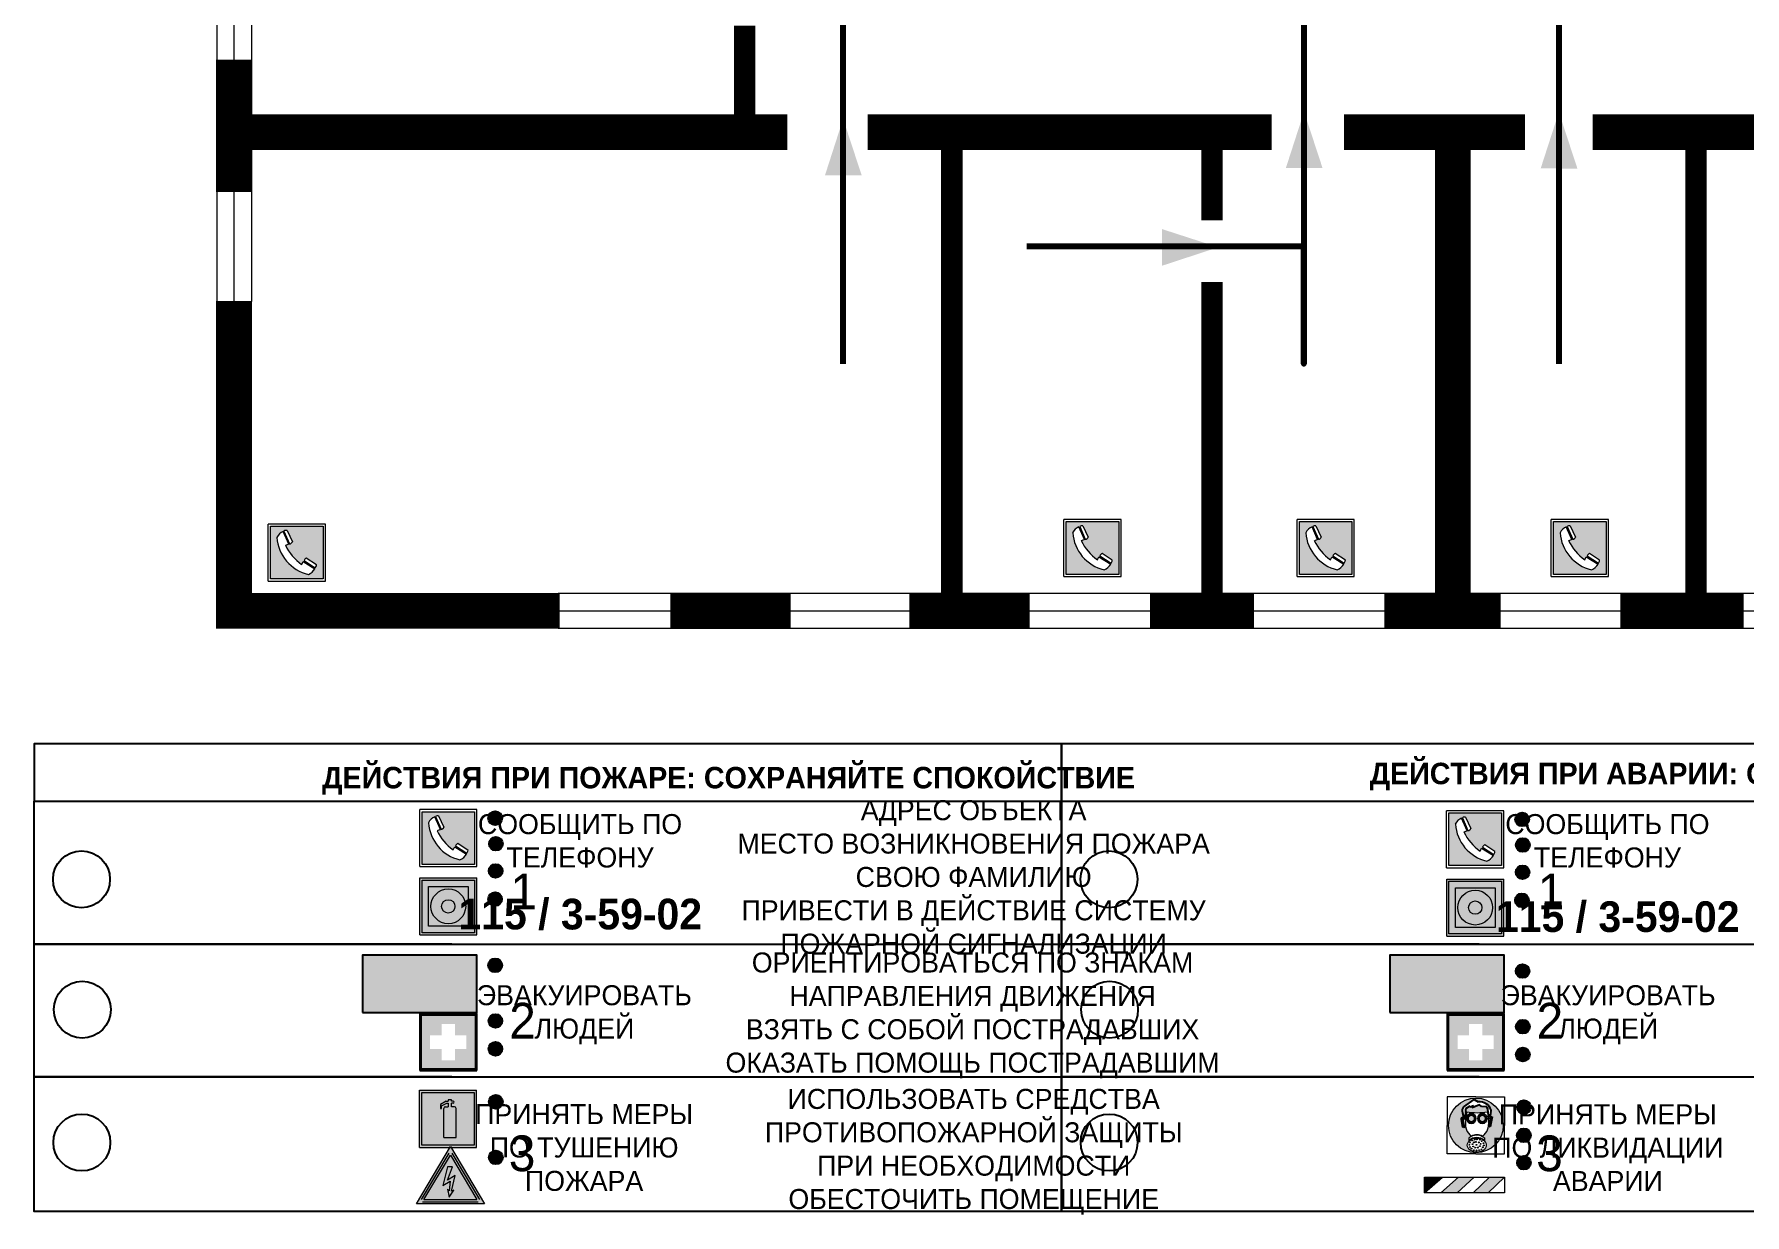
# Model space of a CAD drawing. Header units: millimetres. Extents: x 13114 to 67229, y 22859 to 38520.
# Drawn here: x 22588.7 to 22828.1, y 36372.7 to 36537.8 of the extents above; entities that cross this region are included whole.
import ezdxf

# ---------------------------------------------------------------- set-up
doc = ezdxf.new("R2010")
doc.units = ezdxf.units.MM
doc.layers.add('План_Штампы', color=7, linetype='Continuous')
doc.styles.add('обычный', font='arial.ttf')

# ---------------------------------------------------------------- blocks, each defined once
blk = doc.blocks.new('A$C38D26F80')
h = blk.add_hatch(color=5)
h.dxf.hatch_style = 1
h.paths.add_polyline_path([(-8.77, -4.48, 1), (-0.19, -4.48, 1)])
h.paths.add_polyline_path([(-6.75, -3.58), (-6.75, -3.31), (-6.62, -3.22), (-6.5, -3.22), (-6.42, -3.3), (-6.39, -3.28), (-6.59, -2.23), (-6.59, -2.01), (-6.38, -1.58), (-4.76, -0.4), (-4.13, -0.79, -0.362848), (-2.1, -2.1, -0.201049), (-2.17, -2.48, 0.085434), (-2.26, -3.13), (-1.9, -3.16), (-2.25, -4.7), (-2.4, -4.59), (-2.43, -4.34), (-2.36, -4.34), (-2.14, -3.34), (-2.47, -3.42), (-2.58, -1.95), (-2.77, -1.58), (-3.58, -1.52), (-3.92, -1.26), (-5.05, -1.73), (-4.87, -1.39), (-5.41, -1.6), (-5.41, -1.46), (-6.13, -1.87), (-6.18, -3.5), (-6.56, -3.47), (-6.37, -4.59), (-6.16, -4.43), (-6.16, -4.66), (-6.36, -4.79), (-6.37, -4.8), (-6.51, -4.76)], flags=16)
h.paths.add_polyline_path([(-6.51, -4.76), (-6.36, -4.79), (-6.37, -4.8)], flags=0)
h.paths.add_polyline_path([(-5.92, -2.34, 0.089508), (-2.67, -2.35), (-2.48, -3.88, -0.268602), (-3.4, -6.18, 0.262449), (-5.2, -6.18, -0.268602), (-6.11, -3.88)], flags=16)
edge = h.paths.add_edge_path(flags=16)
edge.add_ellipse((-5.19, -3.41), major_axis=(0, 0.842), ratio=0.848992, start_angle=0, end_angle=360)
edge = h.paths.add_edge_path(flags=0)
edge.add_ellipse((-5.19, -3.39), major_axis=(0, 0.665), ratio=0.853798, start_angle=0, end_angle=360)
edge = h.paths.add_edge_path(flags=0)
edge.add_ellipse((-5.19, -3.4), major_axis=(0, 0.528), ratio=0.864094, start_angle=0, end_angle=360)
edge = h.paths.add_edge_path(flags=16)
edge.add_ellipse((-3.47, -3.4), major_axis=(0, 0.842), ratio=0.848992, start_angle=0, end_angle=360)
h.paths.add_polyline_path([(-3.13, -6.45), (-3.13, -6.84, 0.383174), (-5.57, -6.85), (-5.57, -6.49, -0.369952)], flags=16)
edge = h.paths.add_edge_path(flags=0)
edge.add_ellipse((-3.47, -3.39), major_axis=(0, 0.665), ratio=0.853798, start_angle=0, end_angle=360)
edge = h.paths.add_edge_path(flags=0)
edge.add_ellipse((-3.47, -3.4), major_axis=(0, 0.528), ratio=0.864094, start_angle=0, end_angle=360)
edge = h.paths.add_edge_path(flags=16)
edge.add_ellipse((-4.34, -7.57), major_axis=(-1.48, 0), ratio=0.744955, start_angle=0, end_angle=360)
h.paths.add_polyline_path([(-5.01, -6.85, -1), (-5.15, -6.85, -1)], flags=0)
h.paths.add_polyline_path([(-5.33, -7.14, -1), (-5.47, -7.14, -1)], flags=0)
h.paths.add_polyline_path([(-4.61, -6.71, -1), (-4.74, -6.71, -1)], flags=16)
h.paths.add_polyline_path([(-5.43, -7.51, -1), (-5.57, -7.51, -1)], flags=0)
h.paths.add_polyline_path([(-4.26, -6.67, -1), (-4.4, -6.67, -1)], flags=16)
h.paths.add_polyline_path([(-4.74, -7.14, -1), (-4.88, -7.14, -1)], flags=0)
h.paths.add_polyline_path([(-4.93, -7.43, -1), (-5.07, -7.43, -1)], flags=0)
h.paths.add_polyline_path([(-4.41, -7.07, -1), (-4.54, -7.07, -1)], flags=0)
h.paths.add_polyline_path([(-5.33, -7.87, -1), (-5.46, -7.87, -1)], flags=0)
h.paths.add_polyline_path([(-3.8, -6.71, -1), (-3.94, -6.71, -1)], flags=16)
h.paths.add_polyline_path([(-4.85, -7.78, -1), (-4.98, -7.78, -1)], flags=0)
h.paths.add_polyline_path([(-3.96, -7.14, -1), (-4.1, -7.14, -1)], flags=0)
h.paths.add_polyline_path([(-4.33, -7.53, -1), (-4.47, -7.53, -1)], flags=0)
h.paths.add_polyline_path([(-5.09, -8.12, -1), (-5.23, -8.12, -1)], flags=0)
h.paths.add_polyline_path([(-3.5, -6.94, -1), (-3.64, -6.94, -1)], flags=0)
h.paths.add_polyline_path([(-4.54, -7.97, -1), (-4.68, -7.97, -1)], flags=0)
h.paths.add_polyline_path([(-3.66, -7.39, -1), (-3.8, -7.39, -1)], flags=0)
h.paths.add_polyline_path([(-4.73, -8.35, -1), (-4.86, -8.35, -1)], flags=0)
h.paths.add_polyline_path([(-4.09, -7.96, -1), (-4.23, -7.96, -1)], flags=0)
h.paths.add_polyline_path([(-3.77, -7.74, -1), (-3.91, -7.74, -1)], flags=0)
h.paths.add_polyline_path([(-3.22, -7.27, -1), (-3.35, -7.27, -1)], flags=0)
h.paths.add_polyline_path([(-4.34, -8.4, -1), (-4.47, -8.4, -1)], flags=0)
h.paths.add_polyline_path([(-3.16, -7.61, -1), (-3.3, -7.61, -1)], flags=0)
h.paths.add_polyline_path([(-3.9, -8.35, -1), (-4.04, -8.35, -1)], flags=0)
h.paths.add_polyline_path([(-3.32, -7.91, -1), (-3.46, -7.91, -1)], flags=0)
h.paths.add_polyline_path([(-3.55, -8.23, -1), (-3.69, -8.23, -1)], flags=0)
at = {"color": 5, "lineweight": 5}
for p, q in [((-4.48, 0), (-8.96, 0)), ((-8.96, 0), (-8.96, -4.48)), ((-4.48, 0), (0, 0)), ((0, 0), (0, -4.48)), ((-6.59, -2.01), (-6.38, -1.58)), ((-6.59, -2.23), (-6.59, -2.01)), ((-6.39, -3.28), (-6.59, -2.23)), ((-6.38, -1.58), (-4.76, -0.4)), ((-6.13, -1.87), (-6.18, -3.5)), ((-5.41, -1.46), (-6.13, -1.87)), ((-5.92, -2.34), (-6.11, -3.88)), ((-4.87, -1.39), (-5.41, -1.6)), ((-5.41, -1.6), (-5.41, -1.46)), ((-3.92, -1.26), (-5.05, -1.73)), ((-5.05, -1.73), (-4.87, -1.39)), ((-4.76, -0.4), (-4.13, -0.79)), ((-3.58, -1.52), (-3.92, -1.26)), ((-2.77, -1.58), (-3.58, -1.52)), ((-2.58, -1.95), (-2.77, -1.58)), ((-2.67, -2.34), (-2.48, -3.88)), ((-2.47, -3.42), (-2.58, -1.95)), ((-8.96, -8.96), (-8.96, -4.48)), ((-6.75, -3.31), (-6.62, -3.22)), ((-6.75, -3.58), (-6.75, -3.31)), ((-6.51, -4.76), (-6.75, -3.58)), ((-6.62, -3.22), (-6.5, -3.22)), ((-6.18, -3.5), (-6.56, -3.47)), ((-6.56, -3.47), (-6.37, -4.59)), ((-6.37, -4.8), (-6.51, -4.76)), ((-6.5, -3.22), (-6.42, -3.3)), ((-6.42, -3.3), (-6.39, -3.28)), ((-6.37, -4.59), (-6.16, -4.43)), ((-6.16, -4.66), (-6.37, -4.8)), ((-6.16, -4.43), (-6.16, -4.66)), ((-2.14, -3.34), (-2.47, -3.42)), ((-2.43, -4.34), (-2.4, -4.59)), ((-2.43, -4.34), (-2.36, -4.34)), ((-2.4, -4.59), (-2.25, -4.7)), ((-2.36, -4.34), (-2.14, -3.34)), ((-1.9, -3.16), (-2.26, -3.13)), ((-2.25, -4.7), (-1.9, -3.16)), ((0, -8.96), (0, -4.48)), ((-5.57, -6.49), (-5.57, -6.85)), ((-3.13, -6.45), (-3.13, -6.84)), ((-4.48, -8.96), (-8.96, -8.96)), ((-4.48, -8.96), (0, -8.96))]:
    blk.add_line(p, q, dxfattribs=at)
at = {"color": 5}
for p, q in [((-6.59, -2.01), (-6.38, -1.58)), ((-6.59, -2.23), (-6.59, -2.01)), ((-6.39, -3.28), (-6.59, -2.23)), ((-6.38, -1.58), (-4.76, -0.4)), ((-6.13, -1.87), (-6.18, -3.5)), ((-5.41, -1.46), (-6.13, -1.87)), ((-4.87, -1.39), (-5.41, -1.6)), ((-5.41, -1.6), (-5.41, -1.46)), ((-3.92, -1.26), (-5.05, -1.73)), ((-5.05, -1.73), (-4.87, -1.39)), ((-4.76, -0.4), (-4.13, -0.79)), ((-3.58, -1.52), (-3.92, -1.26)), ((-2.77, -1.58), (-3.58, -1.52)), ((-2.58, -1.95), (-2.77, -1.58)), ((-2.47, -3.42), (-2.58, -1.95)), ((-6.75, -3.31), (-6.62, -3.22)), ((-6.75, -3.58), (-6.75, -3.31)), ((-6.51, -4.76), (-6.75, -3.58)), ((-6.62, -3.22), (-6.5, -3.22)), ((-6.18, -3.5), (-6.56, -3.47)), ((-6.56, -3.47), (-6.37, -4.59)), ((-6.37, -4.8), (-6.51, -4.76)), ((-6.36, -4.79), (-6.51, -4.76)), ((-6.5, -3.22), (-6.42, -3.3)), ((-6.42, -3.3), (-6.39, -3.28)), ((-6.37, -4.59), (-6.16, -4.43)), ((-6.16, -4.66), (-6.37, -4.8)), ((-6.16, -4.66), (-6.36, -4.79)), ((-6.16, -4.43), (-6.16, -4.66)), ((-2.14, -3.34), (-2.47, -3.42)), ((-2.4, -4.59), (-2.43, -4.34)), ((-2.43, -4.34), (-2.36, -4.34)), ((-2.25, -4.7), (-2.4, -4.59)), ((-2.36, -4.34), (-2.14, -3.34)), ((-2.26, -3.13), (-1.9, -3.16)), ((-1.9, -3.16), (-2.25, -4.7))]:
    blk.add_line(p, q, dxfattribs=at)
at = {"color": 5, "lineweight": 5}
for centre, radius in [((-4.48, -4.48), 4.29), ((-5.5, -7.51), 0.0678), ((-5.4, -7.14), 0.0678), ((-5.4, -7.87), 0.0678), ((-5.08, -6.85), 0.0678), ((-5, -7.43), 0.0678), ((-4.91, -7.78), 0.0678), ((-4.81, -7.14), 0.0678), ((-4.67, -6.71), 0.0678), ((-4.61, -7.97), 0.0678), ((-4.47, -7.07), 0.0678), ((-4.4, -7.53), 0.0678), ((-4.33, -6.67), 0.0678), ((-4.16, -7.96), 0.0678), ((-4.03, -7.14), 0.0678), ((-3.87, -6.71), 0.0678), ((-3.84, -7.74), 0.0678), ((-3.73, -7.39), 0.0678), ((-3.57, -6.94), 0.0678), ((-3.39, -7.91), 0.0678), ((-3.28, -7.27), 0.0678), ((-3.23, -7.61), 0.0678), ((-5.16, -8.12), 0.0678), ((-4.79, -8.35), 0.0678), ((-4.4, -8.4), 0.0678), ((-3.97, -8.35), 0.0678), ((-3.62, -8.23), 0.0678)]:
    blk.add_circle(centre, radius, dxfattribs=at)
for centre, radius, start, end in [((-4.28, 6.66), 9.15, 259.6987, 280.1569), ((-0.47, -3.05), 1.79, 161.5846, 182.4584), ((-2.6, -2.2), 0.513, 326.4781, 11.7739), ((-3.66, -4.24), 2.47, 171.573, 231.7124), ((-4.93, -4.24), 2.47, 308.2876, 8.427), ((-4.33, -7.88), 1.87, 50.358, 131.5662), ((-4.34, -8.2), 1.82, 48.4943, 132.3565), ((-4.3, -7.78), 1.83, 60.5889, 119.4111)]:
    blk.add_arc(centre, radius, start, end, dxfattribs=at)
at = {"color": 5}
for centre, radius, start, end in [((-3.89, -2.66), 1.88, 17.387, 97.1599), ((-0.35, -3.07), 1.91, 162.2553, 181.7878), ((-2.6, -2.2), 0.511, 326.3906, 11.8614)]:
    blk.add_arc(centre, radius, start, end, dxfattribs=at)
at = {"color": 5, "lineweight": 5}
for centre, major_axis, ratio in [((-5.19, -3.41), (0, 0.842), 0.848992), ((-3.47, -3.4), (0, 0.842), 0.848992), ((-5.19, -3.39), (0, 0.665), 0.853798), ((-5.19, -3.4), (0, 0.528), 0.864094), ((-3.47, -3.39), (0, 0.665), 0.853798), ((-3.47, -3.4), (0, 0.528), 0.864094), ((-4.34, -7.57), (-1.48, 0), 0.744955)]:
    blk.add_ellipse(centre, major_axis=major_axis, ratio=ratio, dxfattribs=at)
blk = doc.blocks.new('A$C47DD6509')
at = {"lineweight": 5}
for points in [[(-8.69, 0), (-11.19, 0), (-11.19, -2.22)], [(-4.22, 0), (-6.45, 0), (-8.91, -2.22), (-6.61, -2.22)], [(0, 0), (-2.09, 0), (-4.36, -2.22), (-2.29, -2.22)]]:
    blk.add_hatch(color=242, dxfattribs=at).paths.add_polyline_path(points)
at = {"color": 242, "lineweight": 5}
for p, q in [((-11.19, -2.22), (-8.69, 0)), ((-11.19, -2.22), (-11.19, 0)), ((-11.19, 0), (-8.69, 0)), ((-11.19, 0), (0, 0)), ((-8.91, -2.22), (-6.45, 0)), ((-6.61, -2.22), (-4.22, 0)), ((-4.36, -2.22), (-2.09, 0)), ((-2.29, -2.22), (0, 0)), ((0, 0), (0, -2.22)), ((0, -2.22), (-11.19, -2.22))]:
    blk.add_line(p, q, dxfattribs=at)
blk = doc.blocks.new('A$C3E6D3DDE')
at = {"lineweight": 5}
h = blk.add_hatch(color=40, dxfattribs=at)
h.paths.add_polyline_path([(24.1, 1.45), (16.46, -11.35), (31.74, -11.35)])
h.paths.add_polyline_path([(24.09, -0.46), (30.03, -10.41), (18.14, -10.41)], flags=16)
h.paths.add_polyline_path([(24.54, -3.08), (23.41, -6.02), (25.13, -5.01), (24.33, -8.5), (24.82, -8.27), (23.79, -9.86), (23.4, -8.04), (23.8, -8.43), (24.04, -6.29), (22.39, -7.25), (23.44, -3.08)], flags=0)
h = blk.add_hatch(color=256, dxfattribs=at)
h.paths.add_polyline_path([(24.37, 0.03, 0.567511), (23.82, 0.03), (17.59, -10.4, 0.582454), (17.86, -10.88), (30.32, -10.88, 0.582149), (30.6, -10.4)])
h.paths.add_polyline_path([(24.09, -0.46), (18.14, -10.41), (30.03, -10.41)], flags=16)
h.paths.add_polyline_path([(24.54, -3.08), (23.41, -6.02), (25.13, -5.01), (24.33, -8.5), (24.82, -8.27), (23.79, -9.86), (23.4, -8.04), (23.8, -8.43), (24.04, -6.29), (22.39, -7.25), (23.44, -3.08)], flags=0)
h = blk.add_hatch(color=40, dxfattribs=at)
h.paths.add_polyline_path([(24.09, -0.46), (18.14, -10.41), (30.03, -10.41)])
h.paths.add_polyline_path([(24.82, -8.27), (23.79, -9.86), (23.4, -8.04), (23.8, -8.43), (24.04, -6.29), (22.39, -7.25), (23.44, -3.08), (24.54, -3.08), (23.41, -6.02), (25.13, -5.01), (24.33, -8.5)], flags=16)
at = {"color": 40, "lineweight": 5}
for p, q in [((16.46, -11.35), (24.1, 1.45)), ((24.1, 1.45), (31.74, -11.35))]:
    blk.add_line(p, q, dxfattribs=at)
at = {"lineweight": 5}
for p, q in [((17.59, -10.4), (23.82, 0.03)), ((24.37, 0.03), (30.6, -10.4)), ((18.14, -10.41), (24.09, -0.46)), ((23.44, -3.08), (22.39, -7.25)), ((23.41, -6.02), (24.54, -3.08)), ((24.54, -3.08), (23.44, -3.08)), ((24.09, -0.46), (30.03, -10.41)), ((22.39, -7.25), (24.04, -6.29)), ((25.13, -5.01), (23.41, -6.02)), ((24.04, -6.29), (23.8, -8.43)), ((24.33, -8.5), (25.13, -5.01)), ((17.86, -10.88), (30.32, -10.88)), ((18.14, -10.41), (30.03, -10.41)), ((23.8, -8.43), (23.4, -8.04)), ((23.4, -8.04), (23.79, -9.86)), ((23.79, -9.86), (24.82, -8.27)), ((24.82, -8.27), (24.33, -8.5))]:
    blk.add_line(p, q, dxfattribs=at)
at = {"color": 50, "lineweight": 5}
blk.add_line((31.74, -11.35), (16.46, -11.35), dxfattribs=at)
blk = doc.blocks.new('A$C456E1F9C')
at = {"lineweight": 5}
h = blk.add_hatch(color=242, dxfattribs=at)
h.paths.add_polyline_path([(0.51, -1.47), (0.51, -13.26), (12.29, -13.26), (12.29, -1.47)])
h.paths.add_polyline_path([(5.42, -4.95, -0.254479), (4.78, -5.4), (3.52, -2.53, -0.209735), (4.23, -2.4)], flags=16)
h.paths.add_polyline_path([(8.53, -8.6), (10.87, -10.17), (10.54, -10.76), (8.03, -9.13, -0.192251)], flags=16)
h.paths.add_polyline_path([(4.61, -5.49, 0.005518), (3.87, -5.72, 0.128647), (7.49, -10.01, 0.00809), (7.83, -9.33), (10.47, -10.97, -0.16736), (8.99, -12.25, -0.327862), (1.95, -3.95, -0.166952), (3.36, -2.62)], flags=16)
at = {"color": 242, "lineweight": 5}
for p, q in [((0, -13.77), (0, -0.97)), ((12.8, -0.97), (0, -0.97)), ((4.61, -5.49), (3.36, -2.62)), ((3.52, -2.53), (4.78, -5.4)), ((4.23, -2.4), (5.42, -4.95)), ((12.8, -13.77), (12.8, -0.97)), ((7.83, -9.33), (10.47, -10.97)), ((8.03, -9.13), (10.54, -10.76)), ((10.81, -10.12), (8.53, -8.6)), ((10.54, -10.76), (10.8, -10.3)), ((10.8, -10.3), (10.81, -10.12)), ((0, -13.77), (12.8, -13.77))]:
    blk.add_line(p, q, dxfattribs=at)
blk.add_lwpolyline([(0.51, -1.47), (12.29, -1.47), (12.29, -13.26), (0.51, -13.26)], close=True, dxfattribs=at)
for centre, radius, start, end in [((4.59, -5.34), 2.99, 114.2845, 152.1974), ((4.02, -3.27), 0.891, 76.3284, 123.7092), ((11.12, -3.31), 9.19, 183.9915, 256.6009), ((14.98, -39.1), 35.17, 107.1487, 108.4135), ((13.86, -0.94), 11.08, 205.5536, 234.8762), ((4.68, -4.59), 0.824, 276.9621, 334.0723), ((-13.31, 0.8), 23.44, 332.5487, 334.4027), ((8.94, -9.5), 0.989, 114.4092, 157.9388), ((7.87, -9.46), 3, 291.9291, 329.9329)]:
    blk.add_arc(centre, radius, start, end, dxfattribs=at)
blk = doc.blocks.new('A$C54414219')
at = {"true_color": 0xffffff}
h = blk.add_hatch(color=7, dxfattribs=at)
h.paths.add_polyline_path([(2.39, -9.45), (2.39, -18.3), (11.23, -18.3), (11.23, -9.45)], flags=0)
h.paths.add_polyline_path([(10.71, -13.87, -1), (2.92, -13.87, -1)], flags=0)
h.paths.add_polyline_path([(8.3, -13.87, -1), (5.33, -13.87, -1)], flags=0)
h.paths.add_polyline_path([(0.41, -7.47), (0.41, -20.27), (13.21, -20.27), (13.21, -7.47)])
h.paths.add_polyline_path([(0.92, -19.77), (12.71, -19.77), (12.71, -7.98), (0.92, -7.98)], flags=16)
h.paths.add_polyline_path([(11.23, -9.45), (11.23, -18.3), (2.39, -18.3), (2.39, -9.45)], flags=0)
at = {"lineweight": 5}
h = blk.add_hatch(color=242, dxfattribs=at)
h.paths.add_polyline_path([(12.71, -7.98), (0.92, -7.98), (0.92, -19.77), (12.71, -19.77)])
h.paths.add_polyline_path([(11.23, -18.3), (2.39, -18.3), (2.39, -9.45), (11.23, -9.45)], flags=16)
h.paths.add_polyline_path([(10.71, -13.87, -1), (2.92, -13.87, -1)], flags=0)
h.paths.add_polyline_path([(8.3, -13.87, -1), (5.33, -13.87, -1)], flags=0)
at = {"true_color": 0xffffff}
h = blk.add_hatch(color=7, dxfattribs=at)
h.paths.add_polyline_path([(2.39, -9.45), (2.39, -18.3), (11.23, -18.3), (11.23, -9.45)])
h.paths.add_polyline_path([(10.71, -13.87, -1), (2.92, -13.87, -1)], flags=16)
h.paths.add_polyline_path([(8.3, -13.87, -1), (5.33, -13.87, -1)], flags=0)
at = {"lineweight": 5}
h = blk.add_hatch(color=242, dxfattribs=at)
h.paths.add_polyline_path([(2.92, -13.87, 1), (10.71, -13.87, 1)])
h.paths.add_polyline_path([(8.3, -13.87, -1), (5.33, -13.87, -1)], flags=16)
at = {"color": 242, "lineweight": 5}
for p, q in [((0.41, -20.27), (0.41, -7.47)), ((0.41, -7.47), (13.21, -7.47)), ((0.41, -7.47), (13.21, -7.47)), ((13.21, -20.27), (13.21, -7.47)), ((0.41, -20.27), (13.21, -20.27))]:
    blk.add_line(p, q, dxfattribs=at)
for points in [[(0.92, -7.98), (12.71, -7.98), (12.71, -19.77), (0.92, -19.77)], [(2.39, -9.45), (11.23, -9.45), (11.23, -18.3), (2.39, -18.3)]]:
    blk.add_lwpolyline(points, close=True, dxfattribs=at)
for radius in [3.89, 1.49]:
    blk.add_circle((6.81, -13.87), radius, dxfattribs=at)
blk = doc.blocks.new('A$C32E8229D')
at = {"true_color": 0xffffff}
blk.add_hatch(color=7, dxfattribs=at).paths.add_polyline_path([(0, 0), (0, -8), (16, -8), (16, 0)])
h = blk.add_hatch(color=126)
h.paths.add_polyline_path([(0.2, -0.2), (15.8, -0.2), (15.8, -7.8), (0.2, -7.8)])
h.paths.add_polyline_path([(13.49, -2.05), (12.08, -2.05), (11.37, -2.63, 0.162397), (11.29, -2.84), (11.29, -3.63), (10.35, -3.63), (10.35, -4.05), (11.68, -4.05), (11.68, -3.48), (12.26, -4.28), (11.29, -5.1), (11.29, -6.78), (11.85, -6.78), (11.85, -5.44), (12.8, -4.64), (12.8, -5.94), (14.46, -5.94), (14.46, -5.39), (13.45, -5.39), (13.45, -3.97), (12.46, -2.59), (13.15, -2.59), (13.69, -3.34), (14.18, -3)], flags=16)
h.paths.add_polyline_path([(10.74, -1.82, 1), (11.8, -1.82, 1)], flags=16)
h.paths.add_polyline_path([(9.39, -3.59), (5.99, -3.59), (6.56, -3.03), (5.91, -3.03), (5.1, -3.83), (5.91, -4.64), (6.56, -4.64), (5.99, -4.09), (9.39, -4.09)], flags=16)
h.paths.add_polyline_path([(4.29, -1.08), (1.72, -1.08), (1.72, -6.6), (4.29, -6.6)], flags=16)
at = {"color": 126}
blk.add_lwpolyline([(16, -8), (0, -8), (0, 0), (16, 0)], close=True, dxfattribs=at)
blk = doc.blocks.new('A$C18900ED3')
h = blk.add_hatch(color=126)
h.paths.add_polyline_path([(-0.18, -0.18), (-7.02, -0.18), (-7.02, -7.02), (-0.18, -7.02)])
h.paths.add_polyline_path([(-5.89, -4.46), (-5.89, -2.77), (-4.46, -2.77), (-4.46, -1.31), (-2.77, -1.31), (-2.77, -2.77), (-1.33, -2.77), (-1.33, -4.46), (-2.77, -4.46), (-2.77, -5.89), (-4.46, -5.89), (-4.46, -4.46)], flags=16)
at = {"color": 126}
for p, q in [((-7.2, 0), (-7.2, -7.2)), ((0, 0), (-7.2, 0)), ((0, -7.2), (0, 0)), ((-7.02, -7.02), (-7.02, -0.18)), ((-7.02, -0.18), (-0.18, -0.18)), ((-0.18, -0.18), (-0.18, -7.02)), ((-7.2, -7.2), (0, -7.2)), ((-0.18, -7.02), (-7.02, -7.02))]:
    blk.add_line(p, q, dxfattribs=at)
blk = doc.blocks.new('A$C3AD82952')
at = {"true_color": 0xf5f5ff}
h = blk.add_hatch(color=7, dxfattribs=at)
h.dxf.hatch_style = 1
h.paths.add_polyline_path([(8.21, 8.73, 0.414214), (7.89, 9.05), (7.22, 9.05), (7.22, 9.92), (7.59, 9.92, 1), (7.57, 10.36), (7.22, 10.36), (7.22, 10.6), (6.43, 10.6), (6.43, 10.36), (6.01, 10.36), (4.74, 9.59), (4.74, 8.69), (4.98, 8.73), (4.98, 9.26), (6.12, 9.91), (6.43, 9.91), (6.43, 9.05), (5.76, 9.05, 0.414214), (5.44, 8.73), (5.44, 2.2), (8.21, 2.2)], flags=0)
h.paths.add_polyline_path([(12.8, 12.8), (0, 12.8), (0, 0), (12.8, 0)])
h.paths.add_polyline_path([(0.51, 12.29), (12.29, 12.29), (12.29, 0.51), (0.51, 0.51)], flags=16)
h.paths.add_polyline_path([(4.74, 9.59), (6.01, 10.36), (6.43, 10.36), (6.43, 10.6), (7.22, 10.6), (7.22, 10.36), (7.59, 10.36, -0.94586), (7.59, 9.92), (7.22, 9.92), (7.22, 9.05), (7.89, 9.05, -0.414214), (8.21, 8.73), (8.21, 2.2), (5.44, 2.2), (5.44, 8.73, -0.414214), (5.76, 9.05), (6.43, 9.05), (6.43, 9.91), (6.12, 9.91), (4.98, 9.26), (4.98, 8.73), (4.74, 8.69)], flags=0)
h = blk.add_hatch(color=242)
h.dxf.hatch_style = 1
h.paths.add_polyline_path([(12.29, 12.29), (0.51, 12.29), (0.51, 0.51), (12.29, 0.51)])
h.paths.add_polyline_path([(4.74, 8.69), (4.74, 9.59), (6.01, 10.36), (6.43, 10.36), (6.43, 10.6), (7.22, 10.6), (7.22, 10.36), (7.59, 10.36, -0.94586), (7.59, 9.92), (7.22, 9.92), (7.22, 9.05), (7.89, 9.05, -0.414214), (8.21, 8.73), (8.21, 2.2), (5.44, 2.2), (5.44, 8.73, -0.414214), (5.76, 9.05), (6.43, 9.05), (6.43, 9.91), (6.12, 9.91), (4.98, 9.26), (4.98, 8.73)], flags=16)
h = blk.add_hatch(color=7, dxfattribs=at)
h.dxf.hatch_style = 1
h.paths.add_polyline_path([(8.21, 8.73, 0.414214), (7.89, 9.05), (7.22, 9.05), (7.22, 9.92), (7.59, 9.92, 1), (7.57, 10.36), (7.22, 10.36), (7.22, 10.6), (6.43, 10.6), (6.43, 10.36), (6.01, 10.36), (4.74, 9.59), (4.74, 8.69), (4.98, 8.73), (4.98, 9.26), (6.12, 9.91), (6.43, 9.91), (6.43, 9.05), (5.76, 9.05, 0.414214), (5.44, 8.73), (5.44, 2.2), (8.21, 2.2)])
at = {"color": 242, "lineweight": 5}
for p, q in [((0, 0), (0, 12.8)), ((0, 12.8), (12.8, 12.8)), ((12.8, 0), (12.8, 12.8)), ((6.01, 10.36), (4.74, 9.59)), ((4.74, 9.59), (4.74, 8.69)), ((4.74, 8.69), (4.98, 8.73)), ((4.98, 9.26), (6.12, 9.91)), ((4.98, 8.73), (4.98, 9.26)), ((5.44, 2.2), (5.44, 8.73)), ((5.76, 9.05), (6.43, 9.05)), ((6.01, 10.36), (6.43, 10.36)), ((6.12, 9.91), (6.43, 9.91)), ((7.22, 10.6), (6.43, 10.6)), ((6.43, 10.6), (6.43, 10.36)), ((6.43, 9.91), (6.43, 9.05)), ((7.22, 10.36), (7.22, 10.6)), ((7.59, 10.36), (7.22, 10.36)), ((7.22, 9.05), (7.22, 9.92)), ((7.59, 9.92), (7.22, 9.92)), ((7.89, 9.05), (7.22, 9.05)), ((8.21, 2.2), (8.21, 8.73)), ((0, 0), (12.8, 0)), ((5.44, 2.2), (8.21, 2.2))]:
    blk.add_line(p, q, dxfattribs=at)
blk.add_lwpolyline([(0.51, 12.29), (12.29, 12.29), (12.29, 0.51), (0.51, 0.51)], close=True, dxfattribs=at)
for centre, radius, start, end in [((5.76, 8.73), 0.32, 90, 180), ((7.58, 10.14), 0.223, 273.1875, 86.8125), ((7.89, 8.73), 0.32, 0, 90)]:
    blk.add_arc(centre, radius, start, end, dxfattribs=at)

msp = doc.modelspace()

# ---------------------------------------------------------------- hatches: boundary and pattern name
at = {"lineweight": 0}
h = msp.add_hatch(color=256, dxfattribs=at)
h.dxf.hatch_style = 1
h.paths.add_polyline_path([(22652.28, 36428.16, 1), (22654.21, 36428.16, 1)])
h = msp.add_hatch(color=256, dxfattribs=at)
h.dxf.hatch_style = 1
h.paths.add_polyline_path([(22795.98, 36427.98, 1), (22797.92, 36427.98, 1)])
h = msp.add_hatch(color=256, dxfattribs=at)
h.dxf.hatch_style = 1
h.paths.add_polyline_path([(22652.39, 36424.58, 1), (22654.32, 36424.58, 1)])
h = msp.add_hatch(color=256, dxfattribs=at)
h.dxf.hatch_style = 1
h.paths.add_polyline_path([(22796.09, 36424.4, 1), (22798.02, 36424.4, 1)])
h = msp.add_hatch(color=256, dxfattribs=at)
h.dxf.hatch_style = 1
h.paths.add_polyline_path([(22652.35, 36420.77, 1), (22654.28, 36420.77, 1)])
h = msp.add_hatch(color=256, dxfattribs=at)
h.dxf.hatch_style = 1
h.paths.add_polyline_path([(22796.05, 36420.59, 1), (22797.98, 36420.59, 1)])
h = msp.add_hatch(color=256, dxfattribs=at)
h.dxf.hatch_style = 1
h.paths.add_polyline_path([(22652.27, 36416.84, 1), (22654.2, 36416.84, 1)])
h = msp.add_hatch(color=256, dxfattribs=at)
h.dxf.hatch_style = 1
h.paths.add_polyline_path([(22795.97, 36416.66, 1), (22797.9, 36416.66, 1)])
h = msp.add_hatch(color=256, dxfattribs=at)
h.dxf.hatch_style = 1
h.paths.add_polyline_path([(22652.28, 36407.57, 1), (22654.21, 36407.57, 1)])
h = msp.add_hatch(color=256, dxfattribs=at)
h.dxf.hatch_style = 1
h.paths.add_polyline_path([(22796.05, 36406.77, 1), (22797.98, 36406.77, 1)])
h = msp.add_hatch(color=256, dxfattribs=at)
h.dxf.hatch_style = 1
h.paths.add_polyline_path([(22652.32, 36399.79, 1), (22654.25, 36399.79, 1)])
h = msp.add_hatch(color=256, dxfattribs=at)
h.dxf.hatch_style = 1
h.paths.add_polyline_path([(22796.09, 36398.99, 1), (22798.02, 36398.99, 1)])
h = msp.add_hatch(color=256, dxfattribs=at)
h.dxf.hatch_style = 1
h.paths.add_polyline_path([(22652.31, 36395.89, 1), (22654.24, 36395.89, 1)])
h = msp.add_hatch(color=256, dxfattribs=at)
h.dxf.hatch_style = 1
h.paths.add_polyline_path([(22796.08, 36395.09, 1), (22798.02, 36395.09, 1)])
h = msp.add_hatch(color=256, dxfattribs=at)
h.dxf.hatch_style = 1
h.paths.add_polyline_path([(22652.37, 36388.47, 1), (22654.3, 36388.47, 1)])
h = msp.add_hatch(color=256, dxfattribs=at)
h.dxf.hatch_style = 1
h.paths.add_polyline_path([(22796.24, 36387.73, 1), (22798.18, 36387.73, 1)])
h = msp.add_hatch(color=256, dxfattribs=at)
h.dxf.hatch_style = 1
h.paths.add_polyline_path([(22796.24, 36383.79, 1), (22798.17, 36383.79, 1)])
h = msp.add_hatch(color=256, dxfattribs=at)
h.dxf.hatch_style = 1
h.paths.add_polyline_path([(22652.37, 36380.7, 1), (22654.31, 36380.7, 1)])
h = msp.add_hatch(color=256, dxfattribs=at)
h.dxf.hatch_style = 1
h.paths.add_polyline_path([(22796.24, 36379.96, 1), (22798.17, 36379.96, 1)])

# ---------------------------------------------------------------- linework, layer by layer
for points in [[(22614.33, 36500.35), (22614.33, 36606.54)], [(22616.7, 36500.51), (22616.7, 36606.7)], [(22619.17, 36500.42), (22619.17, 36606.61)], [(22662.08, 36459.62), (23103.08, 36459.62)], [(22662.29, 36457.16), (23103.29, 36457.16)], [(22662.08, 36454.71), (23103.08, 36454.71)]]:
    msp.add_lwpolyline(points, dxfattribs=at)
at = {"color": 126, "lineweight": 100, "true_color": 0x008754}
for points in [[(22707.7, 36600.17), (22707.7, 36570.14), (22701.91, 36570.14), (22701.91, 36491.73)], [(22766.41, 36543.01), (22766.41, 36491.73), (22766.41, 36508.1), (22727.64, 36508.1)], [(22802.1, 36543.01), (22802.1, 36491.73)]]:
    msp.add_lwpolyline(points, dxfattribs=at)
at = {"lineweight": 0}
for points, const_width in [([(22688.17, 36523.62), (22688.17, 36539.03)], 3), ([(22787.25, 36457.16), (22787.25, 36524.13)], 5), ([(22717.15, 36457.16), (22717.15, 36524.13)], 3), ([(22753.54, 36511.8), (22753.54, 36524.13)], 3), ([(22821.29, 36457.16), (22821.29, 36524.13)], 3), ([(22753.54, 36457.16), (22753.54, 36503.15)], 3)]:
    msp.add_lwpolyline(points, dxfattribs=dict(at, const_width=const_width))
at = {"lineweight": 100, "const_width": 5}
for points in [[(22616.7, 36515.76), (22616.7, 36534.25)], [(22616.7, 36524.13), (22694.12, 36524.13)], [(22705.36, 36524.13), (22761.91, 36524.13)], [(22772.02, 36524.13), (22797.34, 36524.13)], [(22806.81, 36524.13), (22930.22, 36524.13)], [(22662.29, 36457.16), (22616.7, 36457.16), (22616.7, 36500.51)], [(22694.6, 36457.16), (22677.76, 36457.16)], [(22728.05, 36457.16), (22711.21, 36457.16)], [(22759.45, 36457.16), (22744.88, 36457.16)], [(22793.96, 36457.16), (22777.65, 36457.16)], [(22827.97, 36457.16), (22810.68, 36457.16)]]:
    msp.add_lwpolyline(points, dxfattribs=at)
for points in [[(22588.74, 36430.52), (22732.5, 36430.52), (22732.5, 36438.57), (22588.74, 36438.57)], [(22732.5, 36430.52), (22876.27, 36430.52), (22876.27, 36438.57), (22732.5, 36438.57)], [(22588.74, 36430.52), (22732.5, 36430.52), (22732.5, 36373.12), (22588.74, 36373.12)], [(22732.5, 36430.52), (22876.27, 36430.52), (22876.27, 36373.12), (22732.5, 36373.12)]]:
    msp.add_lwpolyline(points, close=True)
for points in [[(22647.16, 36410.52), (22588.74, 36410.52), (22732.5, 36410.52)], [(22790.92, 36410.52), (22732.5, 36410.52), (22876.27, 36410.52)], [(22647.16, 36391.95), (22588.74, 36391.95), (22732.5, 36391.95)], [(22790.92, 36391.95), (22732.5, 36391.95), (22876.27, 36391.95)]]:
    msp.add_lwpolyline(points)
for centre, radius in [((22653.25, 36428.16), 0.966), ((22796.95, 36427.98), 0.966), ((22595.36, 36419.6), 3.98), ((22653.35, 36424.58), 0.966), ((22739.13, 36419.6), 3.98), ((22797.05, 36424.4), 0.966), ((22653.31, 36420.77), 0.966), ((22797.02, 36420.59), 0.966), ((22653.23, 36416.84), 0.966), ((22796.93, 36416.66), 0.966), ((22653.24, 36407.57), 0.966), ((22797.02, 36406.77), 0.966), ((22595.46, 36401.37), 3.98), ((22739.22, 36401.37), 3.98), ((22653.28, 36399.79), 0.966), ((22797.06, 36398.99), 0.966), ((22653.28, 36395.89), 0.966), ((22797.05, 36395.09), 0.966), ((22653.33, 36388.47), 0.966), ((22797.21, 36387.73), 0.966), ((22595.4, 36382.79), 3.98), ((22739.16, 36382.79), 3.98), ((22797.2, 36383.79), 0.966), ((22653.34, 36380.7), 0.966), ((22797.21, 36379.96), 0.966)]:
    msp.add_circle(centre, radius)
at = {"layer": 'План_Штампы', "color": 126, "true_color": 0x008754}
for points in [[(22769.03, 36519.08), (22763.89, 36519.09), (22766.44, 36526.97)], [(22804.69, 36519.02), (22799.55, 36519.04), (22802.1, 36526.91)], [(22704.53, 36518.08), (22699.4, 36518.09), (22701.94, 36525.97)], [(22746.54, 36505.42), (22746.55, 36510.56), (22754.43, 36508.01)]]:
    msp.add_solid(points, dxfattribs=at)

# ---------------------------------------------------------------- block references
for name, p, xscale, yscale, zscale in [('A$C456E1F9C', (22621.48, 36469.9), 0.625, 0.625, 0.625), ('A$C456E1F9C', (22732.84, 36470.55), 0.625, 0.625, 0.625), ('A$C456E1F9C', (22765.46, 36470.55), 0.625, 0.625, 0.625), ('A$C456E1F9C', (22801.04, 36470.55), 0.625, 0.625, 0.625), ('A$C456E1F9C', (22642.69, 36429.98), 0.625, 0.625, 0.625), ('A$C456E1F9C', (22786.39, 36429.8), 0.625, 0.625, 0.625), ('A$C54414219', (22642.43, 36424.49), 0.625, 0.625, 0.625), ('A$C54414219', (22786.14, 36424.31), 0.625, 0.625, 0.625), ('A$C18900ED3', (22650.69, 36400.84), 1.111111111007631, 1.111111111007631, 1.111111111007631), ('A$C18900ED3', (22794.46, 36400.84), 1.111111111007631, 1.111111111007631, 1.111111111007631), ('A$C3AD82952', (22642.64, 36382.11), 0.625, 0.625, 0.625), ('A$C38D26F80', (22794.48, 36389.18), 0.8928571427240968, 0.8928571427240968, 0.8928571427240968), ('A$C3E6D3DDE', (22631.93, 36381.3), 0.625, 0.625, 0.625)]:
    msp.add_blockref(name, p, dxfattribs=dict(xscale=xscale, yscale=yscale, zscale=zscale))
at = {"xscale": -1}
for p in [(22650.69, 36408.99), (22794.46, 36408.99)]:
    msp.add_blockref('A$C32E8229D', p, dxfattribs=at)
at = {"color": 242, "true_color": 0xc1121c}
msp.add_blockref('A$C47DD6509', (22794.48, 36377.96), dxfattribs=at)

# ---------------------------------------------------------------- texts
at = {"lineweight": 0, "attachment_point": 5, "style": 'обычный'}
for s, insert, char_height, width in [('{\\fProxima Nova Rg|b1|i0|c204|p2;ДЕЙСТВИЯ ПРИ ПОЖАРЕ: СОХРАНЯЙТЕ СПОКОЙСТВИЕ\\H1.6644x; }', (22685.9, 36433.39), 3, 175.1736), ('{\\fProxima Nova Rg|b1|i0|c204|p2;ДЕЙСТВИЯ ПРИ АВАРИИ: СОХРАНЯЙТЕ СПОКОЙСТВИЕ\\H1.6644x; }', (22832.12, 36433.97), 3, 175.1736), ('\\pi-8.4,l8.4,t8.4;{\\fProxima Nova Rg|b0|i0|c204|p2;АДРЕС ОБЪЕКТА\\PМЕСТО ВОЗНИКНОВЕНИЯ ПОЖАРА \\PСВОЮ ФАМИЛИЮ\\PПРИВЕСТИ В ДЕЙСТВИЕ СИСТЕМУ \\PПОЖАРНОЙ СИГНАЛИЗАЦИИ}', (22720.2, 36419.53), 2.8, 126.6484), ('{\\fProxima Nova Rg|b0|i0|c204|p2;СООБЩИТЬ ПО \\PТЕЛЕФОНУ}', (22665.12, 36424.97), 2.8, 126.6484), ('{\\fProxima Nova Rg|b0|i0|c204|p2;СООБЩИТЬ ПО \\PТЕЛЕФОНУ}', (22808.89, 36424.97), 2.8, 126.6484), ('{\\fProxima Nova Rg|b0|i0|c204|p2;1\\H1.1667x; }', (22657.22, 36417.9), 5, 126.6484), ('{\\fProxima Nova Rg|b0|i0|c204|p2;1\\H1.1667x; }', (22800.99, 36417.9), 5, 126.6484), ('{\\fProxima Nova Rg|b1|i0|c0|p2;\\H1.0714x;115 / 3-59-02\\H1.2822x; }', (22665.15, 36414.68), 4, 126.6484), ('{\\fProxima Nova Rg|b1|i0|c0|p2;\\H1.0714x;115 / 3-59-02\\H1.2822x; }', (22810.34, 36414.32), 4, 126.6484), ('\\pi-8.4,l8.4,t8.4;{\\fProxima Nova Rg|b0|i0|c204|p2;ОРИЕНТИРОВАТЬСЯ ПО ЗНАКАМ \\PНАПРАВЛЕНИЯ ДВИЖЕНИЯ\\PВЗЯТЬ С СОБОЙ ПОСТРАДАВШИХ\\PОКАЗАТЬ ПОМОЩЬ ПОСТРАДАВШИМ}', (22720.05, 36400.56), 2.8, 126.6484), ('{\\fProxima Nova Rg|b0|i0|c204|p2;ЭВАКУИРОВАТЬ \\PЛЮДЕЙ}', (22665.73, 36400.65), 2.8, 126.6484), ('{\\fProxima Nova Rg|b0|i0|c204|p2;ЭВАКУИРОВАТЬ \\PЛЮДЕЙ}', (22808.99, 36400.65), 2.8, 126.6484), ('{\\fProxima Nova Rg|b0|i0|c204|p2;2\\H1.1967x; }', (22657.07, 36399.82), 5, 126.6484), ('{\\fProxima Nova Rg|b0|i0|c204|p2;2\\H1.1967x; }', (22800.84, 36399.82), 5, 126.6484), ('\\pi-8.4,l8.4,t8.4;{\\fProxima Nova Rg|b0|i0|c204|p2;ИСПОЛЬЗОВАТЬ СРЕДСТВА \\PПРОТИВОПОЖАРНОЙ ЗАЩИТЫ \\PПРИ НЕОБХОДИМОСТИ \\PОБЕСТОЧИТЬ ПОМЕЩЕНИЕ}', (22720.21, 36381.48), 2.8, 126.6484), ('{\\fProxima Nova Rg|b0|i0|c204|p2;ПРИНЯТЬ МЕРЫ \\PПО ТУШЕНИЮ \\PПОЖАРА}', (22665.69, 36382.07), 2.8, 126.6484), ('{\\fProxima Nova Rg|b0|i0|c204|p2;ПРИНЯТЬ МЕРЫ \\PПО ЛИКВИДАЦИИ \\PАВАРИИ}', (22808.95, 36382.07), 2.8, 126.6484), ('{\\fProxima Nova Rg|b0|i0|c204|p2;3\\H1.1967x; }', (22657.01, 36381.24), 5, 126.6484), ('{\\fProxima Nova Rg|b0|i0|c204|p2;3\\H1.1967x; }', (22800.78, 36381.24), 5, 126.6484)]:
    msp.add_mtext(s, dxfattribs=dict(at, insert=insert, char_height=char_height, width=width))

doc.saveas('drawing.dxf')
